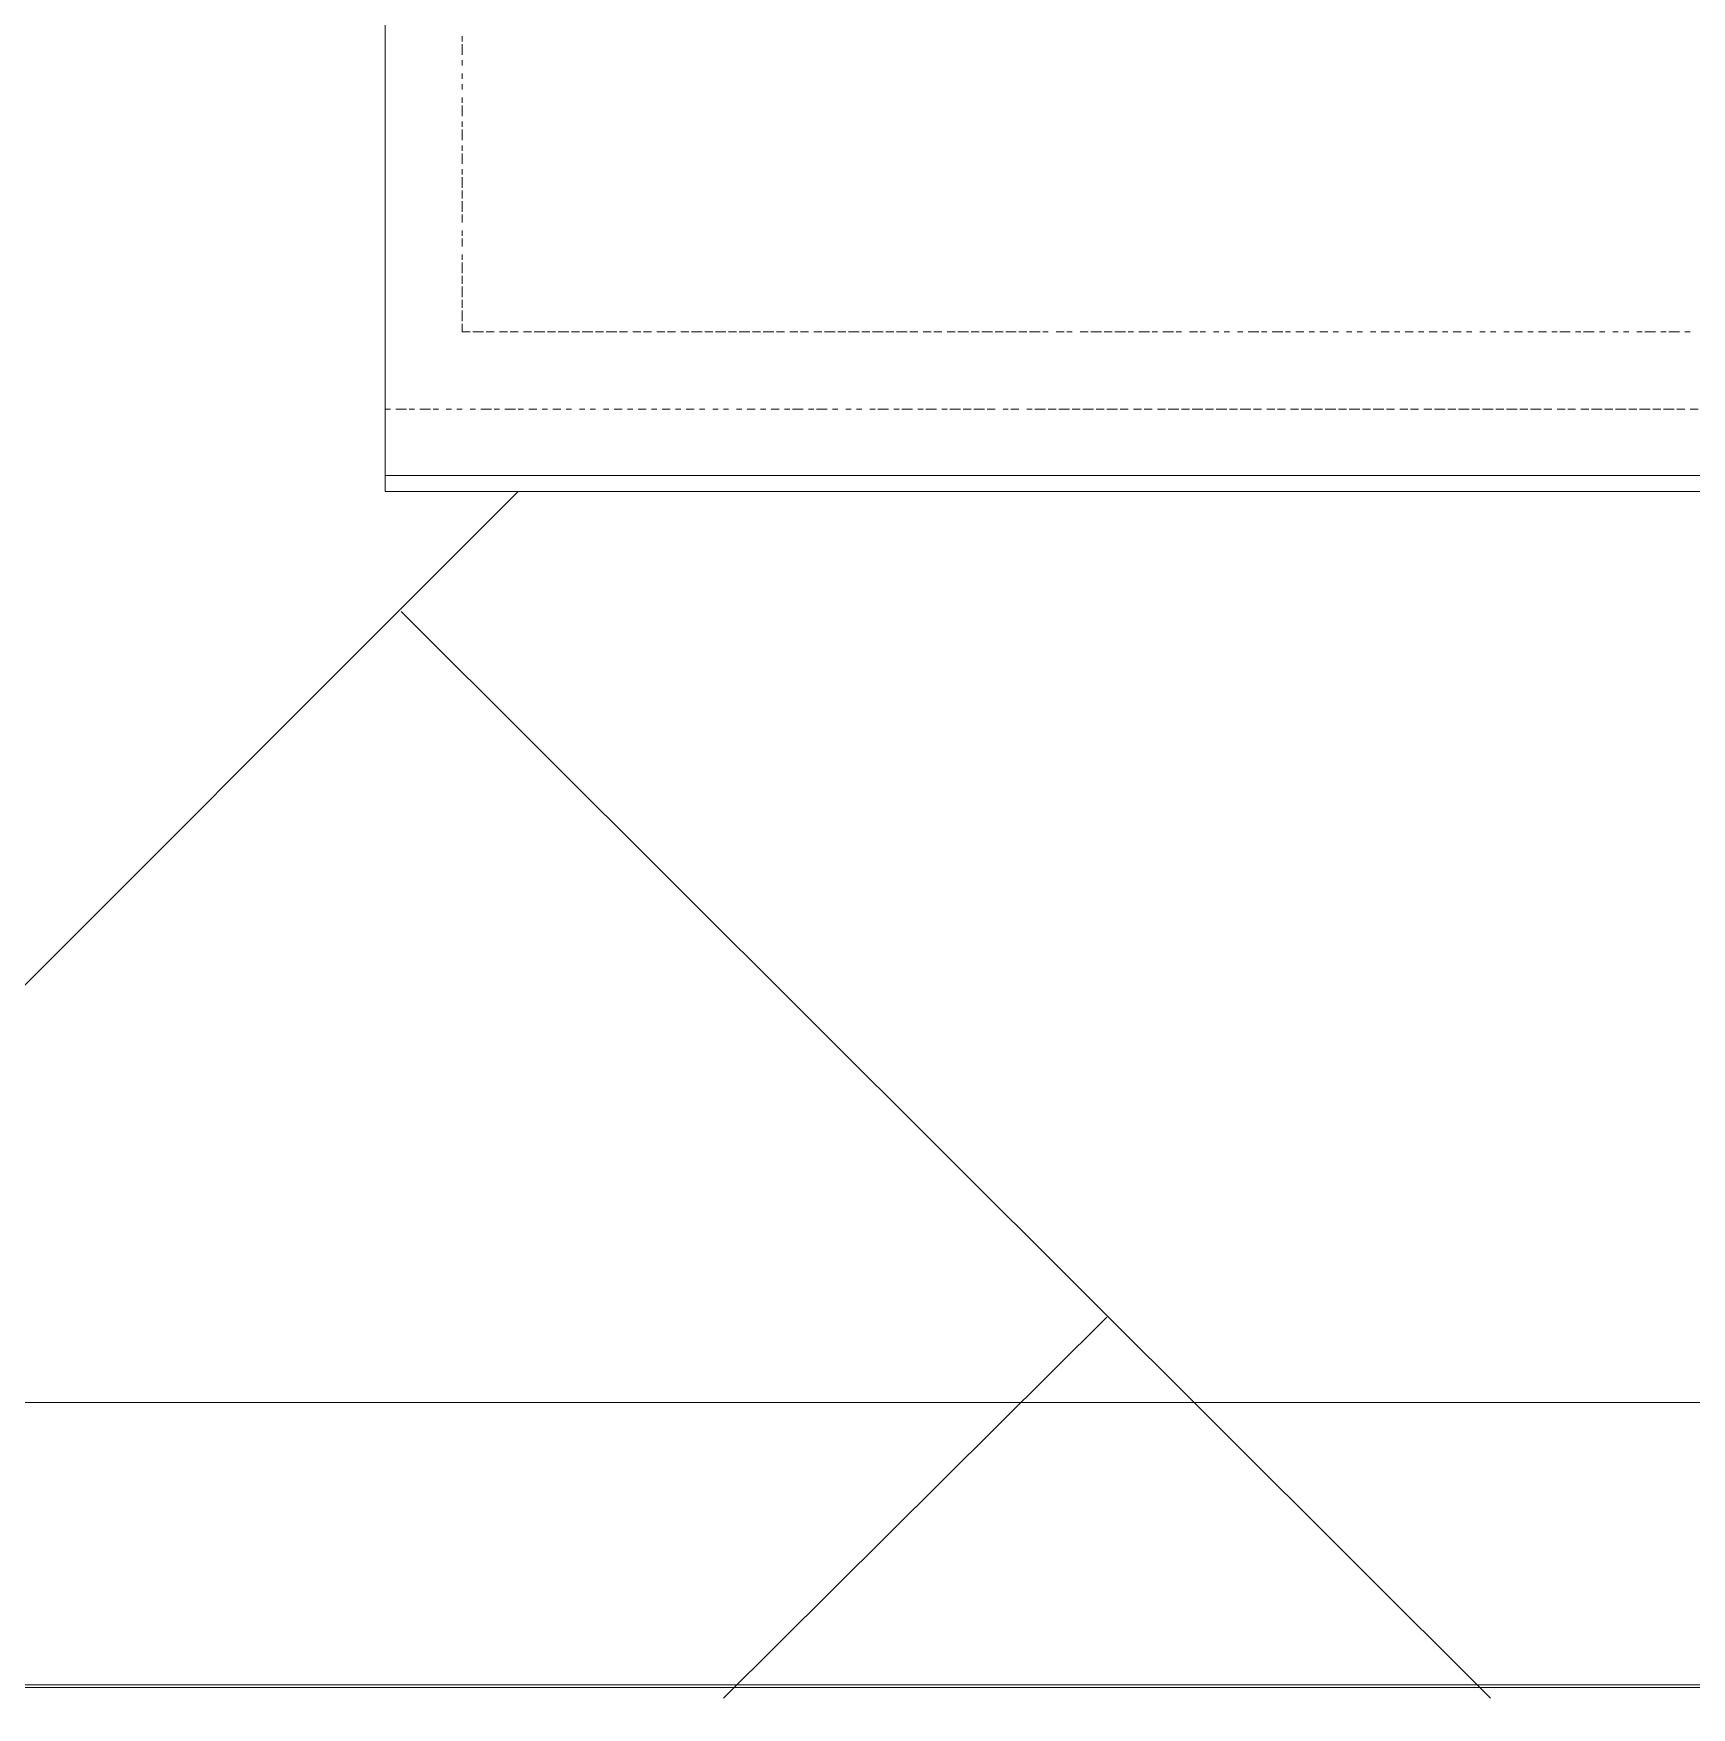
# Model space of a CAD drawing. Header units: millimetres. Extents: x 2928 to 3112, y 1220 to 1280.
# Drawn here: x 2968.327 to 2969.364, y 1264.538 to 1265.586 of the extents above; entities that cross this region are included whole.
import ezdxf

# ---------------------------------------------------------------- set-up
doc = ezdxf.new("R2010")
doc.units = ezdxf.units.MM

msp = doc.modelspace()

# ---------------------------------------------------------------- linework, layer by layer
at = {"color": 7, "linetype": 'Continuous', "lineweight": 20, "true_color": 0x000007}
msp.add_lwpolyline([(2970.56174, 1265.75397), (2968.54671, 1265.75397), (2968.54671, 1265.29896), (2970.56174, 1265.29896)], close=True, dxfattribs=at)
at = {"color": 252, "linetype": 'Continuous', "lineweight": 13, "true_color": 0x989898}
for points in [[(2968.59504, 1265.58397), (2968.59504, 1265.58064), (2968.59504, 1265.58064)], [(2968.59504, 1265.57897), (2968.59504, 1265.5723), (2968.59504, 1265.5723)], [(2968.59504, 1265.56897), (2968.59504, 1265.56564), (2968.59504, 1265.56564)], [(2968.59504, 1265.56063), (2968.59504, 1265.5573), (2968.59504, 1265.5573)], [(2968.59504, 1265.55397), (2968.59504, 1265.55063), (2968.59504, 1265.55063)], [(2968.59504, 1265.54563), (2968.59504, 1265.5423), (2968.59504, 1265.5423)], [(2968.59504, 1265.54063), (2968.59504, 1265.53397), (2968.59504, 1265.53397)], [(2968.59504, 1265.53063), (2968.59504, 1265.5273), (2968.59504, 1265.5273)], [(2968.59504, 1265.52563), (2968.59504, 1265.51897), (2968.59504, 1265.51897)], [(2968.59504, 1265.51563), (2968.59504, 1265.5123), (2968.59504, 1265.5123)], [(2968.59504, 1265.51063), (2968.59504, 1265.50397), (2968.59504, 1265.50397)], [(2968.59504, 1265.50063), (2968.59504, 1265.4973), (2968.59504, 1265.4973)], [(2968.59504, 1265.49563), (2968.59504, 1265.48897), (2968.59504, 1265.48897)], [(2968.59504, 1265.4873), (2968.59504, 1265.4823), (2968.59504, 1265.4823)], [(2968.59504, 1265.48063), (2968.59504, 1265.47397), (2968.59504, 1265.47397)], [(2968.59504, 1265.4723), (2968.59504, 1265.4673), (2968.59504, 1265.4673)], [(2968.59504, 1265.4623), (2968.59504, 1265.45897), (2968.59504, 1265.45897)], [(2968.59504, 1265.4573), (2968.59504, 1265.4523), (2968.59504, 1265.4523)], [(2968.59504, 1265.4473), (2968.59504, 1265.44397), (2968.59504, 1265.44397)], [(2968.59504, 1265.4423), (2968.59504, 1265.43563), (2968.59504, 1265.43563)], [(2968.59504, 1265.43397), (2968.59504, 1265.42897), (2968.59504, 1265.42897)], [(2968.59504, 1265.4273), (2968.59504, 1265.42063), (2968.59504, 1265.42063)], [(2968.59504, 1265.41897), (2968.59504, 1265.41397), (2968.59504, 1265.41397)], [(2968.59504, 1265.4123), (2968.59504, 1265.40563), (2968.59504, 1265.40563)], [(2968.59504, 1265.40397), (2968.59504, 1265.39897), (2968.60004, 1265.39897)], [(2968.60171, 1265.39897), (2968.60837, 1265.39897), (2968.60837, 1265.39897)], [(2968.61004, 1265.39897), (2968.61504, 1265.39897), (2968.61504, 1265.39897)], [(2968.61837, 1265.39897), (2968.62337, 1265.39897), (2968.62337, 1265.39897)], [(2968.62504, 1265.39897), (2968.63004, 1265.39897), (2968.63004, 1265.39897)], [(2968.63337, 1265.39897), (2968.63837, 1265.39897), (2968.63837, 1265.39897)], [(2968.64004, 1265.39897), (2968.64671, 1265.39897), (2968.64671, 1265.39897)], [(2968.64837, 1265.39897), (2968.65337, 1265.39897), (2968.65337, 1265.39897)], [(2968.65504, 1265.39897), (2968.66171, 1265.39897), (2968.66171, 1265.39897)], [(2968.66337, 1265.39897), (2968.66837, 1265.39897), (2968.66837, 1265.39897)], [(2968.67004, 1265.39897), (2968.67671, 1265.39897), (2968.67671, 1265.39897)], [(2968.67837, 1265.39897), (2968.68337, 1265.39897), (2968.68337, 1265.39897)], [(2968.68504, 1265.39897), (2968.69171, 1265.39897), (2968.69171, 1265.39897)], [(2968.69337, 1265.39897), (2968.69838, 1265.39897), (2968.69838, 1265.39897)], [(2968.70171, 1265.39897), (2968.70671, 1265.39897), (2968.70671, 1265.39897)], [(2968.70838, 1265.39897), (2968.71338, 1265.39897), (2968.71338, 1265.39897)], [(2968.71671, 1265.39897), (2968.72171, 1265.39897), (2968.72171, 1265.39897)], [(2968.72338, 1265.39897), (2968.72838, 1265.39897), (2968.72838, 1265.39897)], [(2968.73171, 1265.39897), (2968.73671, 1265.39897), (2968.73671, 1265.39897)], [(2968.73838, 1265.39897), (2968.74504, 1265.39897), (2968.74504, 1265.39897)], [(2968.74671, 1265.39897), (2968.75171, 1265.39897), (2968.75171, 1265.39897)], [(2968.75338, 1265.39897), (2968.76004, 1265.39897), (2968.76004, 1265.39897)], [(2968.76171, 1265.39897), (2968.76671, 1265.39897), (2968.76671, 1265.39897)], [(2968.76838, 1265.39897), (2968.77504, 1265.39897), (2968.77504, 1265.39897)], [(2968.77671, 1265.39897), (2968.78171, 1265.39897), (2968.78171, 1265.39897)], [(2968.78338, 1265.39897), (2968.79004, 1265.39897), (2968.79004, 1265.39897)], [(2968.79171, 1265.39897), (2968.79671, 1265.39897), (2968.79671, 1265.39897)], [(2968.80004, 1265.39897), (2968.80504, 1265.39897), (2968.80504, 1265.39897)], [(2968.80671, 1265.39897), (2968.81171, 1265.39897), (2968.81171, 1265.39897)], [(2968.81504, 1265.39897), (2968.82004, 1265.39897), (2968.82004, 1265.39897)], [(2968.82171, 1265.39897), (2968.82838, 1265.39897), (2968.82838, 1265.39897)], [(2968.83004, 1265.39897), (2968.83504, 1265.39897), (2968.83504, 1265.39897)], [(2968.83671, 1265.39897), (2968.84338, 1265.39897), (2968.84338, 1265.39897)], [(2968.84504, 1265.39897), (2968.85004, 1265.39897), (2968.85004, 1265.39897)], [(2968.85171, 1265.39897), (2968.85838, 1265.39897), (2968.85838, 1265.39897)], [(2968.86004, 1265.39897), (2968.86504, 1265.39897), (2968.86504, 1265.39897)], [(2968.86671, 1265.39897), (2968.87338, 1265.39897), (2968.87338, 1265.39897)], [(2968.87504, 1265.39897), (2968.88004, 1265.39897), (2968.88004, 1265.39897)], [(2968.88338, 1265.39897), (2968.88838, 1265.39897), (2968.88838, 1265.39897)], [(2968.89004, 1265.39897), (2968.89504, 1265.39897), (2968.89504, 1265.39897)], [(2968.89838, 1265.39897), (2968.90338, 1265.39897), (2968.90338, 1265.39897)], [(2968.90504, 1265.39897), (2968.91171, 1265.39897), (2968.91171, 1265.39897)], [(2968.91338, 1265.39897), (2968.91838, 1265.39897), (2968.91838, 1265.39897)], [(2968.92004, 1265.39897), (2968.92671, 1265.39897), (2968.92671, 1265.39897)], [(2968.92838, 1265.39897), (2968.93338, 1265.39897), (2968.93338, 1265.39897)], [(2968.93505, 1265.39897), (2968.94171, 1265.39897), (2968.94171, 1265.39897)], [(2968.94338, 1265.39897), (2968.94838, 1265.39897), (2968.94838, 1265.39897)], [(2968.95005, 1265.39897), (2968.95671, 1265.39897), (2968.95671, 1265.39897)], [(2968.95838, 1265.39897), (2968.96171, 1265.39897), (2968.96171, 1265.39897)], [(2968.96671, 1265.39897), (2968.97171, 1265.39897), (2968.97171, 1265.39897)], [(2968.97338, 1265.39897), (2968.97671, 1265.39897), (2968.97671, 1265.39897)], [(2968.98171, 1265.39897), (2968.98671, 1265.39897), (2968.98671, 1265.39897)], [(2968.98838, 1265.39897), (2968.99505, 1265.39897), (2968.99505, 1265.39897)], [(2968.99671, 1265.39897), (2969.00171, 1265.39897), (2969.00171, 1265.39897)], [(2969.00338, 1265.39897), (2969.01005, 1265.39897), (2969.01005, 1265.39897)], [(2969.01171, 1265.39897), (2969.01505, 1265.39897), (2969.01505, 1265.39897)], [(2969.01838, 1265.39897), (2969.02505, 1265.39897), (2969.02505, 1265.39897)], [(2969.02671, 1265.39897), (2969.03005, 1265.39897), (2969.03005, 1265.39897)], [(2969.03338, 1265.39897), (2969.04005, 1265.39897), (2969.04005, 1265.39897)], [(2969.04171, 1265.39897), (2969.04505, 1265.39897), (2969.04505, 1265.39897)], [(2969.05005, 1265.39897), (2969.05505, 1265.39897), (2969.05505, 1265.39897)], [(2969.05671, 1265.39897), (2969.06005, 1265.39897), (2969.06005, 1265.39897)], [(2969.06505, 1265.39897), (2969.06838, 1265.39897), (2969.06838, 1265.39897)], [(2969.07171, 1265.39897), (2969.07505, 1265.39897), (2969.07505, 1265.39897)], [(2969.08005, 1265.39897), (2969.08338, 1265.39897), (2969.08338, 1265.39897)], [(2969.08671, 1265.39897), (2969.09338, 1265.39897), (2969.09338, 1265.39897)], [(2969.09505, 1265.39897), (2969.09838, 1265.39897), (2969.09838, 1265.39897)], [(2969.10171, 1265.39897), (2969.10838, 1265.39897), (2969.10838, 1265.39897)], [(2969.11005, 1265.39897), (2969.11338, 1265.39897), (2969.11338, 1265.39897)], [(2969.11671, 1265.39897), (2969.12171, 1265.39897), (2969.12171, 1265.39897)], [(2969.12505, 1265.39897), (2969.12838, 1265.39897), (2969.12838, 1265.39897)], [(2969.13171, 1265.39897), (2969.13671, 1265.39897), (2969.13671, 1265.39897)], [(2969.14005, 1265.39897), (2969.14338, 1265.39897), (2969.14338, 1265.39897)], [(2969.14838, 1265.39897), (2969.15171, 1265.39897), (2969.15171, 1265.39897)], [(2969.15505, 1265.39897), (2969.15838, 1265.39897), (2969.15838, 1265.39897)], [(2969.16338, 1265.39897), (2969.16672, 1265.39897), (2969.16672, 1265.39897)], [(2969.17005, 1265.39897), (2969.17505, 1265.39897), (2969.17505, 1265.39897)], [(2969.17838, 1265.39897), (2969.18172, 1265.39897), (2969.18172, 1265.39897)], [(2969.18505, 1265.39897), (2969.19005, 1265.39897), (2969.19005, 1265.39897)], [(2969.19338, 1265.39897), (2969.19672, 1265.39897), (2969.19672, 1265.39897)], [(2969.20005, 1265.39897), (2969.20505, 1265.39897), (2969.20505, 1265.39897)], [(2969.20838, 1265.39897), (2969.21172, 1265.39897), (2969.21172, 1265.39897)], [(2969.21505, 1265.39897), (2969.22005, 1265.39897), (2969.22005, 1265.39897)], [(2969.22338, 1265.39897), (2969.22672, 1265.39897), (2969.22672, 1265.39897)], [(2969.23172, 1265.39897), (2969.23505, 1265.39897), (2969.23505, 1265.39897)], [(2969.23838, 1265.39897), (2969.24172, 1265.39897), (2969.24172, 1265.39897)], [(2969.24672, 1265.39897), (2969.25005, 1265.39897), (2969.25005, 1265.39897)], [(2969.25338, 1265.39897), (2969.25838, 1265.39897), (2969.25838, 1265.39897)], [(2969.26172, 1265.39897), (2969.26505, 1265.39897), (2969.26505, 1265.39897)], [(2969.26838, 1265.39897), (2969.27338, 1265.39897), (2969.27338, 1265.39897)], [(2969.27672, 1265.39897), (2969.28005, 1265.39897), (2969.28005, 1265.39897)], [(2969.28172, 1265.39897), (2969.28838, 1265.39897), (2969.28838, 1265.39897)], [(2969.29172, 1265.39897), (2969.29505, 1265.39897), (2969.29505, 1265.39897)], [(2969.29672, 1265.39897), (2969.30338, 1265.39897), (2969.30338, 1265.39897)], [(2969.30672, 1265.39897), (2969.31005, 1265.39897), (2969.31005, 1265.39897)], [(2969.31505, 1265.39897), (2969.31838, 1265.39897), (2969.31838, 1265.39897)], [(2969.32172, 1265.39897), (2969.32505, 1265.39897), (2969.32505, 1265.39897)], [(2969.33005, 1265.39897), (2969.33338, 1265.39897), (2969.33338, 1265.39897)], [(2969.33505, 1265.39897), (2969.34172, 1265.39897), (2969.34172, 1265.39897)], [(2969.34505, 1265.39897), (2969.34838, 1265.39897), (2969.34838, 1265.39897)], [(2969.35005, 1265.39897), (2969.35672, 1265.39897), (2969.35672, 1265.39897)], [(2969.36005, 1265.39897), (2969.36338, 1265.39897), (2969.36338, 1265.39897)], [(2968.54671, 1265.35063), (2968.55004, 1265.35063), (2968.55004, 1265.35063)], [(2968.55337, 1265.35063), (2968.56004, 1265.35063), (2968.56004, 1265.35063)], [(2968.56171, 1265.35063), (2968.56504, 1265.35063), (2968.56504, 1265.35063)], [(2968.56837, 1265.35063), (2968.57504, 1265.35063), (2968.57504, 1265.35063)], [(2968.57671, 1265.35063), (2968.58004, 1265.35063), (2968.58004, 1265.35063)], [(2968.58504, 1265.35063), (2968.58837, 1265.35063), (2968.58837, 1265.35063)], [(2968.59171, 1265.35063), (2968.59504, 1265.35063), (2968.59504, 1265.35063)], [(2968.60004, 1265.35063), (2968.60337, 1265.35063), (2968.60337, 1265.35063)], [(2968.60671, 1265.35063), (2968.61337, 1265.35063), (2968.61337, 1265.35063)], [(2968.61504, 1265.35063), (2968.61837, 1265.35063), (2968.61837, 1265.35063)], [(2968.62171, 1265.35063), (2968.62837, 1265.35063), (2968.62837, 1265.35063)], [(2968.63004, 1265.35063), (2968.63337, 1265.35063), (2968.63337, 1265.35063)], [(2968.63671, 1265.35063), (2968.64171, 1265.35063), (2968.64171, 1265.35063)], [(2968.64504, 1265.35063), (2968.64837, 1265.35063), (2968.64837, 1265.35063)], [(2968.65171, 1265.35063), (2968.65671, 1265.35063), (2968.65671, 1265.35063)], [(2968.66004, 1265.35063), (2968.66337, 1265.35063), (2968.66337, 1265.35063)], [(2968.66837, 1265.35063), (2968.67171, 1265.35063), (2968.67171, 1265.35063)], [(2968.67504, 1265.35063), (2968.67837, 1265.35063), (2968.67837, 1265.35063)], [(2968.68337, 1265.35063), (2968.68671, 1265.35063), (2968.68671, 1265.35063)], [(2968.69004, 1265.35063), (2968.69504, 1265.35063), (2968.69504, 1265.35063)], [(2968.69838, 1265.35063), (2968.70171, 1265.35063), (2968.70171, 1265.35063)], [(2968.70504, 1265.35063), (2968.71004, 1265.35063), (2968.71004, 1265.35063)], [(2968.71338, 1265.35063), (2968.71671, 1265.35063), (2968.71671, 1265.35063)], [(2968.72004, 1265.35063), (2968.72504, 1265.35063), (2968.72504, 1265.35063)], [(2968.72838, 1265.35063), (2968.73171, 1265.35063), (2968.73171, 1265.35063)], [(2968.73504, 1265.35063), (2968.74004, 1265.35063), (2968.74004, 1265.35063)], [(2968.74338, 1265.35063), (2968.74671, 1265.35063), (2968.74671, 1265.35063)], [(2968.75171, 1265.35063), (2968.75504, 1265.35063), (2968.75504, 1265.35063)], [(2968.75838, 1265.35063), (2968.76171, 1265.35063), (2968.76171, 1265.35063)], [(2968.76671, 1265.35063), (2968.77004, 1265.35063), (2968.77004, 1265.35063)], [(2968.77338, 1265.35063), (2968.77838, 1265.35063), (2968.77838, 1265.35063)], [(2968.78171, 1265.35063), (2968.78504, 1265.35063), (2968.78504, 1265.35063)], [(2968.78838, 1265.35063), (2968.79338, 1265.35063), (2968.79338, 1265.35063)], [(2968.79671, 1265.35063), (2968.80004, 1265.35063), (2968.80004, 1265.35063)], [(2968.80171, 1265.35063), (2968.80838, 1265.35063), (2968.80838, 1265.35063)], [(2968.81171, 1265.35063), (2968.81504, 1265.35063), (2968.81504, 1265.35063)], [(2968.81671, 1265.35063), (2968.82338, 1265.35063), (2968.82338, 1265.35063)], [(2968.82671, 1265.35063), (2968.83004, 1265.35063), (2968.83004, 1265.35063)], [(2968.83504, 1265.35063), (2968.83838, 1265.35063), (2968.83838, 1265.35063)], [(2968.84171, 1265.35063), (2968.84504, 1265.35063), (2968.84504, 1265.35063)], [(2968.85004, 1265.35063), (2968.85338, 1265.35063), (2968.85338, 1265.35063)], [(2968.85504, 1265.35063), (2968.86171, 1265.35063), (2968.86171, 1265.35063)], [(2968.86504, 1265.35063), (2968.86838, 1265.35063), (2968.86838, 1265.35063)], [(2968.87004, 1265.35063), (2968.87671, 1265.35063), (2968.87671, 1265.35063)], [(2968.88004, 1265.35063), (2968.88338, 1265.35063), (2968.88338, 1265.35063)], [(2968.88504, 1265.35063), (2968.89171, 1265.35063), (2968.89171, 1265.35063)], [(2968.89504, 1265.35063), (2968.89838, 1265.35063), (2968.89838, 1265.35063)], [(2968.90004, 1265.35063), (2968.90671, 1265.35063), (2968.90671, 1265.35063)], [(2968.90838, 1265.35063), (2968.91338, 1265.35063), (2968.91338, 1265.35063)], [(2968.91504, 1265.35063), (2968.92171, 1265.35063), (2968.92171, 1265.35063)], [(2968.92338, 1265.35063), (2968.92838, 1265.35063), (2968.92838, 1265.35063)], [(2968.93338, 1265.35063), (2968.93671, 1265.35063), (2968.93671, 1265.35063)], [(2968.93838, 1265.35063), (2968.94338, 1265.35063), (2968.94338, 1265.35063)], [(2968.94838, 1265.35063), (2968.95171, 1265.35063), (2968.95171, 1265.35063)], [(2968.95338, 1265.35063), (2968.96005, 1265.35063), (2968.96005, 1265.35063)], [(2968.96171, 1265.35063), (2968.96671, 1265.35063), (2968.96671, 1265.35063)], [(2968.96838, 1265.35063), (2968.97505, 1265.35063), (2968.97505, 1265.35063)], [(2968.97671, 1265.35063), (2968.98171, 1265.35063), (2968.98171, 1265.35063)], [(2968.98338, 1265.35063), (2968.99005, 1265.35063), (2968.99005, 1265.35063)], [(2968.99171, 1265.35063), (2968.99671, 1265.35063), (2968.99671, 1265.35063)], [(2968.99838, 1265.35063), (2969.00505, 1265.35063), (2969.00505, 1265.35063)], [(2969.00671, 1265.35063), (2969.01171, 1265.35063), (2969.01171, 1265.35063)], [(2969.01505, 1265.35063), (2969.02005, 1265.35063), (2969.02005, 1265.35063)], [(2969.02171, 1265.35063), (2969.02671, 1265.35063), (2969.02671, 1265.35063)], [(2969.03005, 1265.35063), (2969.03505, 1265.35063), (2969.03505, 1265.35063)], [(2969.03671, 1265.35063), (2969.04338, 1265.35063), (2969.04338, 1265.35063)], [(2969.04505, 1265.35063), (2969.05005, 1265.35063), (2969.05005, 1265.35063)], [(2969.05171, 1265.35063), (2969.05838, 1265.35063), (2969.05838, 1265.35063)], [(2969.06005, 1265.35063), (2969.06505, 1265.35063), (2969.06505, 1265.35063)], [(2969.06671, 1265.35063), (2969.07338, 1265.35063), (2969.07338, 1265.35063)], [(2969.07505, 1265.35063), (2969.08005, 1265.35063), (2969.08005, 1265.35063)], [(2969.08171, 1265.35063), (2969.08838, 1265.35063), (2969.08838, 1265.35063)], [(2969.09005, 1265.35063), (2969.09505, 1265.35063), (2969.09505, 1265.35063)], [(2969.09838, 1265.35063), (2969.10338, 1265.35063), (2969.10338, 1265.35063)], [(2969.10505, 1265.35063), (2969.11005, 1265.35063), (2969.11005, 1265.35063)], [(2969.11338, 1265.35063), (2969.11838, 1265.35063), (2969.11838, 1265.35063)], [(2969.12005, 1265.35063), (2969.12671, 1265.35063), (2969.12671, 1265.35063)], [(2969.12838, 1265.35063), (2969.13338, 1265.35063), (2969.13338, 1265.35063)], [(2969.13505, 1265.35063), (2969.14171, 1265.35063), (2969.14171, 1265.35063)], [(2969.14338, 1265.35063), (2969.14838, 1265.35063), (2969.14838, 1265.35063)], [(2969.15005, 1265.35063), (2969.15671, 1265.35063), (2969.15671, 1265.35063)], [(2969.15838, 1265.35063), (2969.16338, 1265.35063), (2969.16338, 1265.35063)], [(2969.16505, 1265.35063), (2969.17172, 1265.35063), (2969.17172, 1265.35063)], [(2969.17338, 1265.35063), (2969.17838, 1265.35063), (2969.17838, 1265.35063)], [(2969.18172, 1265.35063), (2969.18672, 1265.35063), (2969.18672, 1265.35063)], [(2969.18838, 1265.35063), (2969.19338, 1265.35063), (2969.19338, 1265.35063)], [(2969.19672, 1265.35063), (2969.20172, 1265.35063), (2969.20172, 1265.35063)], [(2969.20338, 1265.35063), (2969.21005, 1265.35063), (2969.21005, 1265.35063)], [(2969.21172, 1265.35063), (2969.21672, 1265.35063), (2969.21672, 1265.35063)], [(2969.21838, 1265.35063), (2969.22505, 1265.35063), (2969.22505, 1265.35063)], [(2969.22672, 1265.35063), (2969.23172, 1265.35063), (2969.23172, 1265.35063)], [(2969.23338, 1265.35063), (2969.24005, 1265.35063), (2969.24005, 1265.35063)], [(2969.24172, 1265.35063), (2969.24672, 1265.35063), (2969.24672, 1265.35063)], [(2969.24838, 1265.35063), (2969.25505, 1265.35063), (2969.25505, 1265.35063)], [(2969.25672, 1265.35063), (2969.26172, 1265.35063), (2969.26172, 1265.35063)], [(2969.26338, 1265.35063), (2969.27005, 1265.35063), (2969.27005, 1265.35063)], [(2969.27172, 1265.35063), (2969.27672, 1265.35063), (2969.27672, 1265.35063)], [(2969.28005, 1265.35063), (2969.28505, 1265.35063), (2969.28505, 1265.35063)], [(2969.28672, 1265.35063), (2969.29172, 1265.35063), (2969.29172, 1265.35063)], [(2969.29505, 1265.35063), (2969.30005, 1265.35063), (2969.30005, 1265.35063)], [(2969.30172, 1265.35063), (2969.30838, 1265.35063), (2969.30838, 1265.35063)], [(2969.31005, 1265.35063), (2969.31505, 1265.35063), (2969.31505, 1265.35063)], [(2969.31672, 1265.35063), (2969.32338, 1265.35063), (2969.32338, 1265.35063)], [(2969.32505, 1265.35063), (2969.33005, 1265.35063), (2969.33005, 1265.35063)], [(2969.33172, 1265.35063), (2969.33838, 1265.35063), (2969.33838, 1265.35063)], [(2969.34005, 1265.35063), (2969.34505, 1265.35063), (2969.34505, 1265.35063)], [(2969.34672, 1265.35063), (2969.35338, 1265.35063), (2969.35338, 1265.35063)], [(2969.35505, 1265.35063), (2969.36005, 1265.35063), (2969.36005, 1265.35063)], [(2969.36338, 1265.35063), (2969.36838, 1265.35063), (2969.36838, 1265.35063)]]:
    msp.add_lwpolyline(points, dxfattribs=at)
at = {"color": 253, "linetype": 'Continuous', "lineweight": 5, "true_color": 0x9a9a9a}
for points in [[(2970.56174, 1265.30896), (2968.54671, 1265.30896), (2968.54671, 1265.30896)], [(2982.93191, 1264.72896), (2957.39321, 1264.72896), (2957.39321, 1264.72896)]]:
    msp.add_lwpolyline(points, dxfattribs=at)
at = {"color": 9, "linetype": 'Continuous', "lineweight": 13, "true_color": 0xbababa}
for points in [[(2967.87503, 1264.54395), (2968.63004, 1265.29896), (2968.63004, 1265.29896)], [(2969.23838, 1264.54395), (2968.55671, 1265.22396), (2968.55671, 1265.22396)], [(2968.75838, 1264.54395), (2968.99838, 1264.78229), (2968.99838, 1264.78229)]]:
    msp.add_lwpolyline(points, dxfattribs=at)
at = {"color": 9, "linetype": 'Continuous', "lineweight": 5, "true_color": 0xbababa}
msp.add_lwpolyline([(2938.98795, 1264.55062), (2983.53859, 1264.55062), (2983.53859, 1238.80025)], dxfattribs=at)
at = {"color": 7, "linetype": 'Continuous', "lineweight": 5, "true_color": 0x000007}
msp.add_lwpolyline([(2983.03191, 1264.55229), (2957.29321, 1264.55229), (2957.29321, 1264.55229)], dxfattribs=at)

doc.saveas('drawing.dxf')
